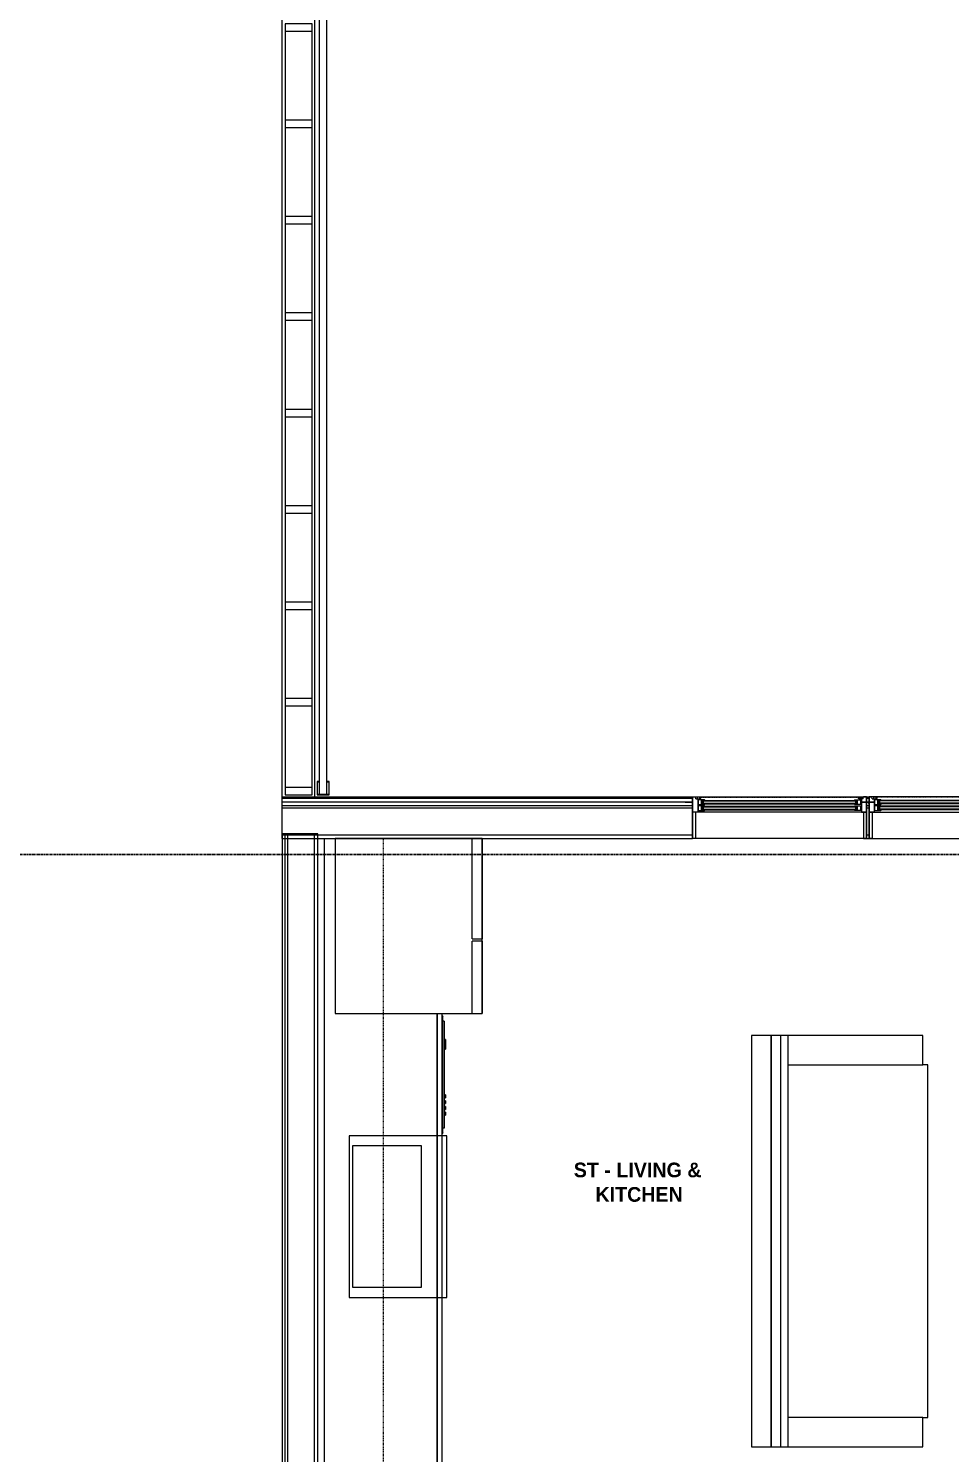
# Model space of a CAD drawing. Header units: inches. Extents: x -4093 to -1777, y 9773 to 12264.
# Drawn here: x -3462.1 to -3273.8, y 10716.9 to 11007.9 of the extents above; entities that cross this region are included whole.
import ezdxf

# ---------------------------------------------------------------- set-up
doc = ezdxf.new("R2010")
doc.units = ezdxf.units.IN
doc.header["$MEASUREMENT"] = 0
doc.linetypes.add('Dash', pattern=[0.25, 0.125, -0.125])
doc.linetypes.add('Grid Line 1_2_', pattern=[0.875, 0.5, -0.125, 0.125, -0.125])
for name, color, linetype, lineweight in [('0-1', 7, 'Continuous', 5), ('0-2', 7, 'Continuous', 9), ('A-AREA-IDEN', 2, 'Continuous', 9), ('A-DETL-GENF', 92, 'Continuous', 18), ('A-DETL-GENF-HDLN', 1, 'Dash', 9), ('A-GLAZ', 151, 'Continuous', 18), ('A-GLAZ-1', 151, 'Continuous', 9), ('A-GLAZ-2', 151, 'Continuous', 30), ('A-GLAZ-CWMG', 51, 'Continuous', 9), ('A-WALL', 113, 'Continuous', 18), ('A-WALL-2', 250, 'Continuous', 18), ('A-WALL-3', 113, 'Continuous', 9), ('I-FURN', 30, 'Continuous', 9), ('I-FURN-1', 7, 'Continuous', 9), ('I-WALL-1', 7, 'Continuous', 9), ('P-SANR-FIXT-1', 7, 'Continuous', 9), ('Q-CASE-1', 7, 'Continuous', 9), ('Q-CASE-HDLN-1', 7, 'Dash', 9), ('Q-SPCQ-1', 7, 'Continuous', 9), ('S-GRID-1', 1, 'Grid Line 1_2_', 30)]:
    doc.layers.add(name, color=color, linetype=linetype, lineweight=lineweight)
doc.styles.add('Century Gothic_B', font='GOTHICB.TTF', dxfattribs={"height": 3})

# ---------------------------------------------------------------- blocks, each defined once
blk = doc.blocks.new('Couch-Both_Arms-Generic - 1-1352606-BACKGROUND - 3RD FLOOR')
at = {"layer": 'I-FURN'}
for p, q in [((-42, 13.5), (42, 13.5)), ((42, 13.5), (-42, 13.5)), ((-42, 13.5), (-42, 10)), ((42, 10), (42, 13.5)), ((-42, 11.5), (42, 11.5)), ((-42, 10), (-42, -17.5)), ((-42, 10), (42, 10)), ((-36, -17.5), (-36, 10)), ((36, 10), (36, -17.5)), ((42, -17.5), (42, 10)), ((-42, -17.5), (-36, -17.5)), ((-36, -17.5), (-36, -18.5)), ((-36, -18.5), (36, -18.5)), ((36, -18.5), (36, -17.5)), ((36, -17.5), (42, -17.5))]:
    blk.add_line(p, q, dxfattribs=at)
at = {"layer": 'I-FURN-1'}
for p, q in [((42, 17.5), (-42, 17.5)), ((-42, 17.5), (-42, 13.5)), ((42, 13.5), (42, 17.5))]:
    blk.add_line(p, q, dxfattribs=at)
blk = doc.blocks.new('OD_CW_Base Cabinet - OD_CW_Base Cabinet-V29-BACKGROUND - 3RD FLOOR')
at = {"layer": 'Q-CASE-1'}
for p, q in [((36.49, 0), (131.34, 0)), ((161.34, 0), (191.34, 0)), ((0.74, -24), (0.74, -21.81)), ((191.34, -24), (0.74, -24))]:
    blk.add_line(p, q, dxfattribs=at)
blk = doc.blocks.new('OD_CW_Upper Cabinet - OD_CW_Upper Cabinet-4366993-BACKGROUND - 3RD FLOOR')
at = {"layer": 'Q-CASE-HDLN-1'}
for p, q in [((0.74, -24), (0.74, -12)), ((0.74, -12), (191.34, -12)), ((191.34, -12), (191.34, -24)), ((191.34, -24), (0.74, -24))]:
    blk.add_line(p, q, dxfattribs=at)
blk = doc.blocks.new('Refrigerator_-_Side-by-Side_6047 - 36_ X 30_-345559-BACKGROUND - 3RD FLOOR')
at = {"layer": 'Q-SPCQ-1'}
for p, q in [((17.87, 14.42), (-17.88, 14.42)), ((-17.88, 14.42), (-17.88, -15.58)), ((17.87, -15.58), (17.87, 14.42)), ((-17.88, -13.58), (-3.13, -13.58)), ((-17.88, -13.58), (-17.88, -15.58)), ((-3.13, -15.58), (-3.13, -13.58)), ((-2.63, -13.58), (17.87, -13.58)), ((-2.63, -13.58), (-2.63, -15.58)), ((17.87, -15.58), (17.87, -13.58)), ((-17.88, -15.58), (17.87, -15.58)), ((-3.13, -15.58), (-17.88, -15.58)), ((17.87, -15.58), (-2.63, -15.58))]:
    blk.add_line(p, q, dxfattribs=at)
blk = doc.blocks.new('Stainless Steel Farmhous Kitchen Sink - Stainless Steel Farmhous Kitchen Sink-4315883-BACKGROUND - 3RD FLOOR')
at = {"layer": 'P-SANR-FIXT-1'}
for p, q in [((-33, 22.2), (-33, 2.25)), ((0, 22.2), (-33, 22.2)), ((0, 2.25), (0, 22.2)), ((-31, 3), (-31, 16.96)), ((-31, 16.96), (-2, 16.96)), ((-2, 16.96), (-2, 3)), ((-2, 3), (-31, 3)), ((-33, 2.25), (0, 2.25))]:
    blk.add_line(p, q, dxfattribs=at)
blk = doc.blocks.new('CTR - 1st Phase - Unit Layouts_rvt-1-BACKGROUND - 3RD FLOOR')
at = {"layer": 'Q-CASE-1'}
for p, q in [((-3401.67, 10842.51), (-3399.49, 10842.51)), ((-3401.67, 10651.91), (-3401.67, 10842.51)), ((-3378.67, 10806.76), (-3378.67, 10711.91)), ((-3378.67, 10711.91), (-3378.67, 10806.76)), ((-3377.67, 10806.76), (-3377.67, 10711.91))]:
    blk.add_line(p, q, dxfattribs=at)
at = {"layer": 'Q-SPCQ-1'}
for p, q in [((-3377.65, 10806.26), (-3377.67, 10806.26)), ((-3377.46, 10783.33), (-3377.46, 10806.06)), ((-3377.21, 10805.17), (-3377.46, 10805.17)), ((-3377.21, 10805.17), (-3377.21, 10783.35)), ((-3376.96, 10801.44), (-3377.21, 10801.44)), ((-3376.96, 10801.44), (-3376.96, 10800.45)), ((-3376.96, 10800.45), (-3376.96, 10799.47)), ((-3377.21, 10799.47), (-3376.96, 10799.47)), ((-3376.96, 10790.11), (-3377.21, 10790.11)), ((-3377.21, 10789.52), (-3376.96, 10789.52)), ((-3376.96, 10788.93), (-3377.21, 10788.93)), ((-3377.21, 10788.34), (-3376.96, 10788.34)), ((-3376.96, 10790.11), (-3376.96, 10789.52)), ((-3376.96, 10788.93), (-3376.96, 10788.34)), ((-3376.96, 10787.75), (-3377.21, 10787.75)), ((-3377.21, 10787.16), (-3376.96, 10787.16)), ((-3376.96, 10786.57), (-3377.21, 10786.57)), ((-3377.21, 10785.98), (-3376.96, 10785.98)), ((-3376.96, 10787.75), (-3376.96, 10787.16)), ((-3376.96, 10786.57), (-3376.96, 10785.98)), ((-3377.67, 10782.26), (-3377.65, 10782.26)), ((-3377.21, 10783.35), (-3377.46, 10783.35)), ((-3377.46, 10782.46), (-3377.46, 10783.33))]:
    blk.add_line(p, q, dxfattribs=at)
for centre, radius, start, end in [((-3377.65, 10806.06), 0.197, 0, 90), ((-3377.65, 10806.06), 0.197, 15, 75), ((-3378.53, 10783.33), 1.07, 323.6564, 0), ((-3377.65, 10782.46), 0.197, 270, 0)]:
    blk.add_arc(centre, radius, start, end, dxfattribs=at)
at = {"layer": '0-2'}
for name, p, rotation in [('OD_CW_Base Cabinet - OD_CW_Base Cabinet-V29-BACKGROUND - 3RD FLOOR', (-3377.67, 10843.25), 270.0000000000046), ('OD_CW_Upper Cabinet - OD_CW_Upper Cabinet-4366993-BACKGROUND - 3RD FLOOR', (-3377.67, 10843.25), 269.9999999999841), ('Refrigerator_-_Side-by-Side_6047 - 36_ X 30_-345559-BACKGROUND - 3RD FLOOR', (-3385.06, 10824.63), 89.99999999999937), ('Couch-Both_Arms-Generic - 1-1352606-BACKGROUND - 3RD FLOOR', (-3296.95, 10760.26), 89.9999999999797), ('Stainless Steel Farmhous Kitchen Sink - Stainless Steel Farmhous Kitchen Sink-4315883-BACKGROUND - 3RD FLOOR', (-3398.9, 10748.76), 269.9999999999998)]:
    blk.add_blockref(name, p, dxfattribs=dict(at, rotation=rotation))
blk = doc.blocks.new('CTR - 1st Phase - Common Walls_rvt-1-BACKGROUND - 3RD FLOOR')
at = {"layer": 'A-WALL-2'}
for p, q in [((-3409.67, 10451.54), (-3409.67, 10843.41)), ((-3409.17, 10452.04), (-3409.17, 10843.41)), ((-3403.67, 10457.54), (-3403.67, 10843.41))]:
    blk.add_line(p, q, dxfattribs=at)
at = {"layer": 'I-WALL-1'}
for p, q in [((-3410.3, 10843.41), (-3410.3, 10450.91)), ((-3403.05, 10843.41), (-3410.3, 10843.41)), ((-3403.05, 10458.16), (-3403.05, 10843.41))]:
    blk.add_line(p, q, dxfattribs=at)
blk = doc.blocks.new('CTR - 1st Phase - Structure_rvt-1-BACKGROUND - 3RD FLOOR')
at = {"layer": 'S-GRID-1'}
blk.add_line((-1777.25, 10839.19), (-4076.95, 10839.19), dxfattribs=at)
blk = doc.blocks.new('Window-Double_Hung-Marvin-Essential - 2-WIDE _TEMP ALL LOW_ ESDH3066-3454268-BACKGROUND - 3RD FLOOR')
at = {"layer": 'A-DETL-GENF'}
for p, q in [((-19.25, 3.23), (-19.25, 3.19)), ((-17.75, 3.23), (-19.25, 3.23)), ((-19.25, 3.19), (-17.9, 3.19)), ((-17.9, 3.19), (-17.9, 3.08)), ((-17.9, 3.08), (-17.75, 3.08)), ((-17.75, 4.28), (-17.16, 4.28)), ((-17.75, 4.28), (-17.75, 1.19)), ((-17.08, 3.87), (-17.16, 4.28)), ((-17.08, 3.87), (-16.19, 3.87)), ((-16.85, 4.25), (-16.85, 3.87)), ((-16.3, 4.25), (-16.85, 4.25)), ((-16.38, 3.77), (-16.72, 3.77)), ((-16.72, 3.77), (-16.72, 1.19)), ((-15.34, 3.69), (-16.56, 3.69)), ((-16.56, 2.75), (-16.56, 3.69)), ((-16.38, 3.87), (-16.38, 3.77)), ((-16.3, 4.01), (-16.3, 4.25)), ((-16.18, 4.01), (-16.3, 4.01)), ((-16.19, 3.97), (-16.1, 3.97)), ((-16.19, 3.87), (-16.19, 3.97)), ((-16.18, 4.22), (-16.1, 4.22)), ((-16.18, 4.22), (-16.18, 4.01)), ((-16.1, 3.97), (-16.1, 4.22)), ((-15.94, 2.87), (-15.94, 3.59)), ((-15.94, 3.59), (-15.28, 3.59)), ((15.84, 3.57), (-15.84, 3.57)), ((-15.84, 2.88), (-15.84, 3.57)), ((15.84, 3.45), (-15.84, 3.45)), ((15.84, 3.01), (-15.84, 3.01)), ((-15.54, 3.01), (-15.54, 3.45)), ((-15.34, 3.69), (-15.28, 3.63)), ((-15.28, 3.59), (-15.28, 3.63)), ((15.34, 3.69), (15.28, 3.63)), ((15.28, 3.59), (15.28, 3.63)), ((15.94, 3.59), (15.28, 3.59)), ((15.34, 3.69), (16.56, 3.69)), ((15.54, 3.01), (15.54, 3.45)), ((15.84, 2.88), (15.84, 3.57)), ((15.94, 2.87), (15.94, 3.59)), ((16.18, 4.22), (16.1, 4.22)), ((16.1, 3.97), (16.1, 4.22)), ((16.19, 3.97), (16.1, 3.97)), ((16.18, 4.22), (16.18, 4.01)), ((16.18, 4.01), (16.3, 4.01)), ((16.19, 3.87), (16.19, 3.97)), ((17.08, 3.87), (16.19, 3.87)), ((16.3, 4.01), (16.3, 4.25)), ((16.3, 4.25), (16.85, 4.25)), ((16.38, 3.87), (16.38, 3.77)), ((16.38, 3.77), (16.72, 3.77)), ((16.56, 2.75), (16.56, 3.69)), ((16.72, 3.77), (16.72, 1.19)), ((16.85, 4.25), (16.85, 3.87)), ((17.08, 3.87), (17.16, 4.28)), ((17.75, 4.28), (17.16, 4.28)), ((17.75, 4.28), (17.75, 1.19)), ((17.75, 3.23), (19.25, 3.23)), ((17.9, 3.08), (17.75, 3.08)), ((17.9, 3.19), (17.9, 3.08)), ((19.25, 3.19), (17.9, 3.19)), ((19.25, 3.23), (19.25, 3.19)), ((-16.72, 1.19), (-17.75, 1.19)), ((-16.56, 2.75), (-15.34, 2.75)), ((-15.34, 2.47), (-16.56, 2.47)), ((-16.56, 1.53), (-16.56, 2.47)), ((-16.56, 1.53), (-15.34, 1.53)), ((-15.28, 2.87), (-15.94, 2.87)), ((-15.94, 1.65), (-15.94, 2.37)), ((-15.94, 2.37), (-15.28, 2.37)), ((-15.28, 1.65), (-15.94, 1.65)), ((15.84, 2.88), (-15.84, 2.88)), ((15.84, 2.35), (-15.84, 2.35)), ((-15.84, 1.66), (-15.84, 2.35)), ((15.84, 2.23), (-15.84, 2.23)), ((15.84, 1.79), (-15.84, 1.79)), ((15.84, 1.66), (-15.84, 1.66)), ((-15.54, 1.79), (-15.54, 2.23)), ((-15.34, 2.75), (-15.28, 2.81)), ((-15.34, 2.47), (-15.28, 2.41)), ((-15.34, 1.53), (-15.28, 1.59)), ((-15.28, 2.81), (-15.28, 2.87)), ((-15.28, 2.37), (-15.28, 2.41)), ((-15.28, 1.59), (-15.28, 1.65)), ((15.28, 2.81), (15.28, 2.87)), ((15.28, 2.87), (15.94, 2.87)), ((15.34, 2.75), (15.28, 2.81)), ((15.34, 2.47), (15.28, 2.41)), ((15.28, 2.37), (15.28, 2.41)), ((15.94, 2.37), (15.28, 2.37)), ((15.28, 1.59), (15.28, 1.65)), ((15.28, 1.65), (15.94, 1.65)), ((15.34, 1.53), (15.28, 1.59)), ((16.56, 2.75), (15.34, 2.75)), ((15.34, 2.47), (16.56, 2.47)), ((16.56, 1.53), (15.34, 1.53)), ((15.54, 1.79), (15.54, 2.23)), ((15.84, 1.66), (15.84, 2.35)), ((15.94, 1.65), (15.94, 2.37)), ((16.56, 1.53), (16.56, 2.47)), ((16.72, 1.19), (17.75, 1.19))]:
    blk.add_line(p, q, dxfattribs=at)
at = {"layer": 'A-DETL-GENF-HDLN'}
blk.add_line((16.1, 4.22), (-16.5, 4.22), dxfattribs=at)
at = {"layer": 'A-GLAZ'}
for p, q in [((-17.13, 1.16), (-17.13, -4.19)), ((17.12, -4.19), (17.12, 1.16)), ((-17.13, -4.19), (-17.75, -4.19)), ((17.12, -4.19), (17.75, -4.19))]:
    blk.add_line(p, q, dxfattribs=at)
at = {"layer": 'A-GLAZ-1'}
for p, q in [((17.75, 4.28), (-17.75, 4.28)), ((20.21, 4.25), (17.75, 4.25)), ((17.75, 4.19), (20.21, 4.19)), ((20.21, 4.19), (20.21, 4.25)), ((-17.75, 1.19), (17.75, 1.19)), ((-17.75, -4.19), (17.75, -4.19))]:
    blk.add_line(p, q, dxfattribs=at)
at = {"layer": 'A-GLAZ-2'}
for p, q in [((-17.75, 4.28), (-17.75, 1.19)), ((17.75, 1.19), (17.75, 4.28)), ((-17.75, 1.16), (-17.75, -4.19)), ((17.75, -4.19), (17.75, 1.16))]:
    blk.add_line(p, q, dxfattribs=at)
blk = doc.blocks.new('Rectangular Mullion - Stud - Vertical-3362848-BACKGROUND - 3RD FLOOR')
at = {"layer": 'A-GLAZ-CWMG'}
for p, q in [((-1.5, 2.75), (0, 2.75)), ((-1.5, -2.75), (-1.5, 2.75)), ((0, 2.75), (0, -2.75)), ((0, -2.75), (-1.5, -2.75))]:
    blk.add_line(p, q, dxfattribs=at)
blk = doc.blocks.new('Rectangular Mullion - Stud - Base_Head-1769174-BACKGROUND - 3RD FLOOR')
at = {"layer": 'A-GLAZ-CWMG'}
for p, q in [((-3409.67, 11086.09), (-3409.67, 11067.91)), ((-3404.17, 11067.91), (-3404.17, 11086.09))]:
    blk.add_line(p, q, dxfattribs=at)
blk = doc.blocks.new('Rectangular Mullion - Stud - Vertical-3362851-BACKGROUND - 3RD FLOOR')
at = {"layer": 'A-GLAZ-CWMG'}
for p, q in [((0, 2.75), (1.5, 2.75)), ((0, -2.75), (0, 2.75)), ((1.5, 2.75), (1.5, -2.75)), ((1.5, -2.75), (0, -2.75))]:
    blk.add_line(p, q, dxfattribs=at)
blk = doc.blocks.new('Rectangular Mullion - Stud - Base_Head-1769175-BACKGROUND - 3RD FLOOR')
at = {"layer": 'A-GLAZ-CWMG'}
for p, q in [((-3409.67, 10869.57), (-3409.67, 10852.89)), ((-3404.17, 10852.89), (-3404.17, 10869.57))]:
    blk.add_line(p, q, dxfattribs=at)
blk = doc.blocks.new('Rectangular Mullion - Profile_Polycarbonate_right-3398594-BACKGROUND - 3RD FLOOR')
at = {"layer": 'A-GLAZ-CWMG'}
for p, q in [((0, 1.29), (-2.75, 1.29)), ((-2.75, 1.29), (-2.75, 0.79)), ((-2.75, 0.79), (-2.5, 0.79)), ((-2.69, 0.85), (-2.69, 1.22)), ((-2.69, 1.22), (-0.06, 1.22)), ((-2.5, 0.85), (-2.69, 0.85)), ((-2.5, 0.79), (-2.5, 0.85)), ((-0.06, 1.22), (-0.06, -1.15)), ((0, -1.21), (0, 1.29)), ((-2.5, -0.79), (-2.75, -0.79)), ((-2.75, -0.79), (-2.75, -1.21)), ((-2.75, -1.21), (0, -1.21)), ((-2.69, -1.15), (-2.69, -0.85)), ((-2.69, -0.85), (-2.5, -0.85)), ((-0.06, -1.15), (-2.69, -1.15)), ((-2.5, -0.85), (-2.5, -0.79))]:
    blk.add_line(p, q, dxfattribs=at)
blk = doc.blocks.new('Window-Double_Hung-Marvin-Essential - 2-WIDE _TEMP ALL LOW_ ESDH3066-3454271-BACKGROUND - 3RD FLOOR')
at = {"layer": 'A-DETL-GENF'}
for p, q in [((-16.72, -1.19), (-17.75, -1.19)), ((-17.75, -4.28), (-17.75, -1.19)), ((-16.72, -3.77), (-16.72, -1.19)), ((-16.56, -1.53), (-15.34, -1.53)), ((-16.56, -1.53), (-16.56, -2.47)), ((-15.34, -2.47), (-16.56, -2.47)), ((-16.56, -2.75), (-15.34, -2.75)), ((-16.56, -2.75), (-16.56, -3.69)), ((-15.28, -1.65), (-15.94, -1.65)), ((-15.94, -1.65), (-15.94, -2.37)), ((-15.94, -2.37), (-15.28, -2.37)), ((-15.28, -2.87), (-15.94, -2.87)), ((-15.94, -2.87), (-15.94, -3.59)), ((15.84, -1.66), (-15.84, -1.66)), ((-15.84, -1.66), (-15.84, -2.35)), ((15.84, -1.79), (-15.84, -1.79)), ((15.84, -2.23), (-15.84, -2.23)), ((15.84, -2.35), (-15.84, -2.35)), ((15.84, -2.88), (-15.84, -2.88)), ((-15.84, -2.88), (-15.84, -3.57)), ((-15.54, -1.79), (-15.54, -2.23)), ((-15.34, -1.53), (-15.28, -1.59)), ((-15.34, -2.47), (-15.28, -2.41)), ((-15.34, -2.75), (-15.28, -2.81)), ((-15.28, -1.59), (-15.28, -1.65)), ((-15.28, -2.37), (-15.28, -2.41)), ((-15.28, -2.81), (-15.28, -2.87)), ((15.34, -1.53), (15.28, -1.59)), ((15.28, -1.59), (15.28, -1.65)), ((15.28, -1.65), (15.94, -1.65)), ((15.28, -2.37), (15.28, -2.41)), ((15.94, -2.37), (15.28, -2.37)), ((15.34, -2.47), (15.28, -2.41)), ((15.34, -2.75), (15.28, -2.81)), ((15.28, -2.81), (15.28, -2.87)), ((15.28, -2.87), (15.94, -2.87)), ((16.56, -1.53), (15.34, -1.53)), ((15.34, -2.47), (16.56, -2.47)), ((16.56, -2.75), (15.34, -2.75)), ((15.54, -1.79), (15.54, -2.23)), ((15.84, -1.66), (15.84, -2.35)), ((15.84, -2.88), (15.84, -3.57)), ((15.94, -1.65), (15.94, -2.37)), ((15.94, -2.87), (15.94, -3.59)), ((16.56, -1.53), (16.56, -2.47)), ((16.56, -2.75), (16.56, -3.69)), ((16.72, -3.77), (16.72, -1.19)), ((16.72, -1.19), (17.75, -1.19)), ((17.75, -4.28), (17.75, -1.19)), ((-19.25, -3.23), (-19.25, -3.19)), ((-19.25, -3.19), (-17.9, -3.19)), ((-17.75, -3.23), (-19.25, -3.23)), ((-17.9, -3.19), (-17.9, -3.08)), ((-17.9, -3.08), (-17.75, -3.08)), ((-17.75, -4.28), (-17.16, -4.28)), ((-17.08, -3.87), (-17.16, -4.28)), ((-17.08, -3.87), (-16.19, -3.87)), ((-16.85, -4.25), (-16.85, -3.87)), ((-16.3, -4.25), (-16.85, -4.25)), ((-16.38, -3.77), (-16.72, -3.77)), ((-15.34, -3.69), (-16.56, -3.69)), ((-16.38, -3.87), (-16.38, -3.77)), ((-16.18, -4.01), (-16.3, -4.01)), ((-16.3, -4.01), (-16.3, -4.25)), ((-16.19, -3.87), (-16.19, -3.97)), ((-16.19, -3.97), (-16.1, -3.97)), ((-16.18, -4.22), (-16.18, -4.01)), ((-16.18, -4.22), (-16.1, -4.22)), ((-16.1, -3.97), (-16.1, -4.22)), ((-15.94, -3.59), (-15.28, -3.59)), ((15.84, -3.01), (-15.84, -3.01)), ((15.84, -3.45), (-15.84, -3.45)), ((15.84, -3.57), (-15.84, -3.57)), ((-15.54, -3.01), (-15.54, -3.45)), ((-15.34, -3.69), (-15.28, -3.63)), ((-15.28, -3.59), (-15.28, -3.63)), ((15.28, -3.59), (15.28, -3.63)), ((15.94, -3.59), (15.28, -3.59)), ((15.34, -3.69), (15.28, -3.63)), ((15.34, -3.69), (16.56, -3.69)), ((15.54, -3.01), (15.54, -3.45)), ((16.19, -3.97), (16.1, -3.97)), ((16.1, -3.97), (16.1, -4.22)), ((16.18, -4.22), (16.1, -4.22)), ((16.18, -4.22), (16.18, -4.01)), ((16.18, -4.01), (16.3, -4.01)), ((17.08, -3.87), (16.19, -3.87)), ((16.19, -3.87), (16.19, -3.97)), ((16.3, -4.01), (16.3, -4.25)), ((16.3, -4.25), (16.85, -4.25)), ((16.38, -3.87), (16.38, -3.77)), ((16.38, -3.77), (16.72, -3.77)), ((16.85, -4.25), (16.85, -3.87)), ((17.08, -3.87), (17.16, -4.28)), ((17.75, -4.28), (17.16, -4.28)), ((17.9, -3.08), (17.75, -3.08)), ((17.75, -3.23), (19.25, -3.23)), ((17.9, -3.19), (17.9, -3.08)), ((19.25, -3.19), (17.9, -3.19)), ((19.25, -3.23), (19.25, -3.19))]:
    blk.add_line(p, q, dxfattribs=at)
at = {"layer": 'A-DETL-GENF-HDLN'}
blk.add_line((16.1, -4.22), (-16.5, -4.22), dxfattribs=at)
at = {"layer": 'A-GLAZ'}
for p, q in [((-17.13, 4.19), (-17.75, 4.19)), ((-17.13, -1.16), (-17.13, 4.19)), ((17.12, 4.19), (17.75, 4.19)), ((17.12, 4.19), (17.12, -1.16))]:
    blk.add_line(p, q, dxfattribs=at)
at = {"layer": 'A-GLAZ-1'}
for p, q in [((-17.75, 4.19), (17.75, 4.19)), ((-17.75, -1.19), (17.75, -1.19)), ((17.75, -4.28), (-17.75, -4.28)), ((17.75, -4.19), (20.21, -4.19)), ((20.21, -4.25), (17.75, -4.25)), ((20.21, -4.19), (20.21, -4.25))]:
    blk.add_line(p, q, dxfattribs=at)
at = {"layer": 'A-GLAZ-2'}
for p, q in [((-17.75, -1.16), (-17.75, 4.19)), ((17.75, 4.19), (17.75, -1.16)), ((-17.75, -4.28), (-17.75, -1.19)), ((17.75, -1.19), (17.75, -4.28))]:
    blk.add_line(p, q, dxfattribs=at)

msp = doc.modelspace()

# ---------------------------------------------------------------- linework, layer by layer
at = {"layer": 'A-WALL'}
for p, q in [((-3326.48, 10850.64), (-3410.3, 10850.64)), ((-3326.48, 10849.89), (-3410.3, 10849.89)), ((-3326.48, 10849.14), (-3410.3, 10849.14)), ((-3290.47, 10850.64), (-3290.98, 10850.64)), ((-3290.47, 10849.89), (-3290.98, 10849.89)), ((-3290.47, 10849.14), (-3290.98, 10849.14)), ((-3326.48, 10848.64), (-3410.3, 10848.64)), ((-3290.47, 10848.64), (-3290.98, 10848.64)), ((-3326.48, 10843.14), (-3410.3, 10843.14)), ((-3290.47, 10843.14), (-3290.98, 10843.14))]:
    msp.add_line(p, q, dxfattribs=at)
at = {"layer": 'A-WALL-3'}
for p, q in [((-3410.3, 10842.51), (-3410.3, 11109.7)), ((-3403.67, 11106.99), (-3403.67, 10850.89)), ((-3402.75, 11106.93), (-3402.75, 10851.45)), ((-3401.17, 10851.45), (-3401.17, 11106.93)), ((-3328.94, 10850.89), (-3410.3, 10850.89)), ((-3402.75, 10851.45), (-3401.17, 10851.45)), ((-3290.47, 10850.89), (-3290.98, 10850.89)), ((-3326.48, 10847.86), (-3326.48, 10847.89)), ((-3290.98, 10847.89), (-3290.98, 10847.86)), ((-3290.47, 10847.86), (-3290.47, 10847.89)), ((-3410.3, 10842.51), (-3326.48, 10842.51)), ((-3290.98, 10842.51), (-3290.47, 10842.51))]:
    msp.add_line(p, q, dxfattribs=at)

# ---------------------------------------------------------------- block references
at = {"layer": '0-1'}
for name in ['CTR - 1st Phase - Structure_rvt-1-BACKGROUND - 3RD FLOOR', 'CTR - 1st Phase - Unit Layouts_rvt-1-BACKGROUND - 3RD FLOOR', 'CTR - 1st Phase - Common Walls_rvt-1-BACKGROUND - 3RD FLOOR']:
    msp.add_blockref(name, (0, 0), dxfattribs=at)
at = {"layer": 'A-GLAZ-1', "rotation": 180}
msp.add_blockref('Window-Double_Hung-Marvin-Essential - 2-WIDE _TEMP ALL LOW_ ESDH3066-3454271-BACKGROUND - 3RD FLOOR', (-3308.73, 10846.7), dxfattribs=at)
at = {"layer": 'A-GLAZ-1'}
msp.add_blockref('Window-Double_Hung-Marvin-Essential - 2-WIDE _TEMP ALL LOW_ ESDH3066-3454268-BACKGROUND - 3RD FLOOR', (-3272.72, 10846.7), dxfattribs=at)
at = {"layer": 'A-GLAZ-CWMG', "extrusion": (0, 0, -1), "rotation": 269.9999999999911}
for name, p in [('Rectangular Mullion - Stud - Vertical-3362851-BACKGROUND - 3RD FLOOR', (3406.92, 11008.86)), ('Rectangular Mullion - Stud - Vertical-3362851-BACKGROUND - 3RD FLOOR', (3406.92, 10989.17)), ('Rectangular Mullion - Stud - Vertical-3362851-BACKGROUND - 3RD FLOOR', (3406.92, 10969.49)), ('Rectangular Mullion - Stud - Vertical-3362851-BACKGROUND - 3RD FLOOR', (3406.92, 10949.81)), ('Rectangular Mullion - Stud - Vertical-3362851-BACKGROUND - 3RD FLOOR', (3406.92, 10930.12)), ('Rectangular Mullion - Stud - Vertical-3362851-BACKGROUND - 3RD FLOOR', (3406.92, 10910.44)), ('Rectangular Mullion - Stud - Vertical-3362851-BACKGROUND - 3RD FLOOR', (3406.92, 10890.76)), ('Rectangular Mullion - Stud - Vertical-3362851-BACKGROUND - 3RD FLOOR', (3406.92, 10871.07)), ('Rectangular Mullion - Stud - Vertical-3362848-BACKGROUND - 3RD FLOOR', (3406.92, 10851.39))]:
    msp.add_blockref(name, p, dxfattribs=at)
at = {"layer": 'A-GLAZ-CWMG'}
for name, p in [('Rectangular Mullion - Stud - Base_Head-1769174-BACKGROUND - 3RD FLOOR', (0, -78.73)), ('Rectangular Mullion - Stud - Base_Head-1769174-BACKGROUND - 3RD FLOOR', (0, -98.42)), ('Rectangular Mullion - Stud - Base_Head-1769174-BACKGROUND - 3RD FLOOR', (0, -118.1)), ('Rectangular Mullion - Stud - Base_Head-1769174-BACKGROUND - 3RD FLOOR', (0, -137.79)), ('Rectangular Mullion - Stud - Base_Head-1769174-BACKGROUND - 3RD FLOOR', (0, -157.47)), ('Rectangular Mullion - Stud - Base_Head-1769174-BACKGROUND - 3RD FLOOR', (0, -177.15)), ('Rectangular Mullion - Stud - Base_Head-1769174-BACKGROUND - 3RD FLOOR', (0, -196.84)), ('Rectangular Mullion - Stud - Base_Head-1769175-BACKGROUND - 3RD FLOOR', (0, 0))]:
    msp.add_blockref(name, p, dxfattribs=at)
at = {"layer": 'A-GLAZ-CWMG', "rotation": 270}
msp.add_blockref('Rectangular Mullion - Profile_Polycarbonate_right-3398594-BACKGROUND - 3RD FLOOR', (-3401.96, 10851.39), dxfattribs=at)

# ---------------------------------------------------------------- texts
at = {"layer": 'A-AREA-IDEN', "char_height": 3, "attachment_point": 1, "style": 'Century Gothic_B'}
for s, insert, width in [('ST - LIVING &', (-3350.75, 10776.29), 31.613), ('KITCHEN', (-3346.33, 10771.29), 20.907)]:
    msp.add_mtext(s, dxfattribs=dict(at, insert=insert, width=width))

doc.saveas('drawing.dxf')
